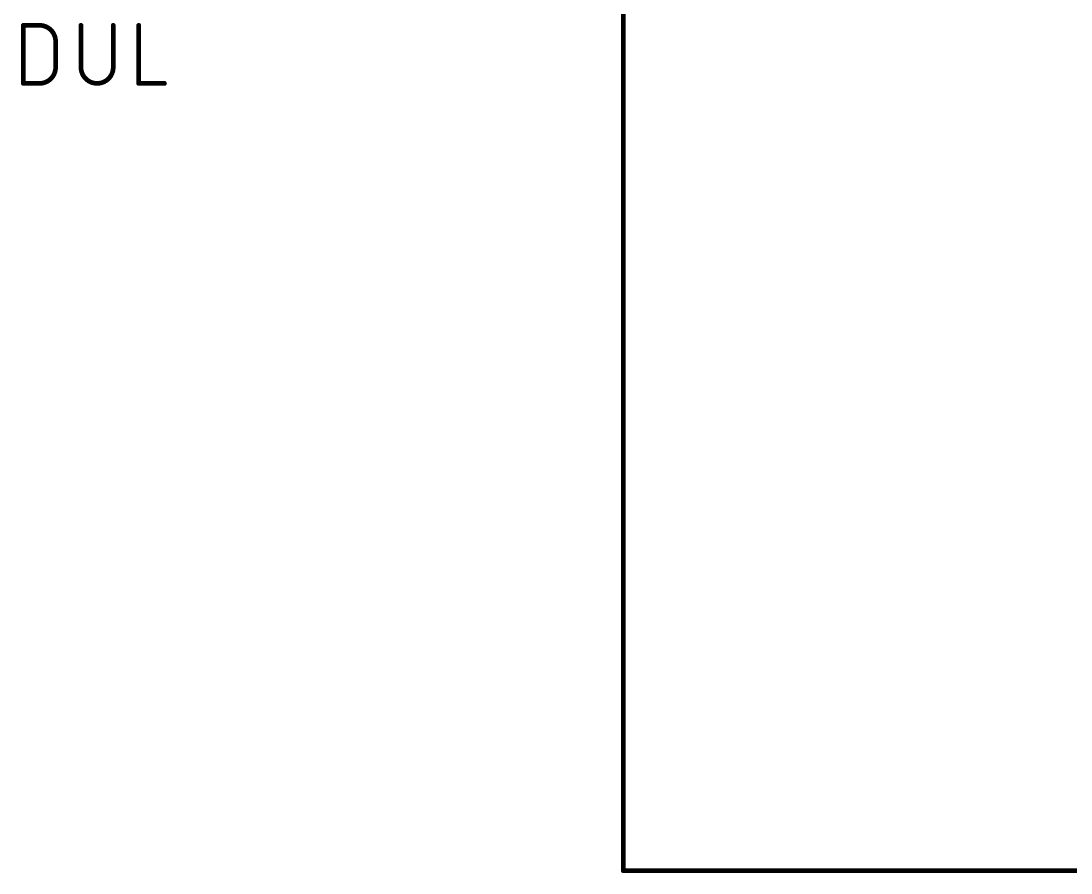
# Model space of a CAD drawing. Extents: x -10 to 250, y 0 to 179.
# Drawn here: x 41.47 to 75.45, y 65.96 to 93.54 of the extents above; entities that cross this region are included whole.
import ezdxf

# ---------------------------------------------------------------- set-up
doc = ezdxf.new("R2010")
doc.units = 0
doc.layers.add('91', color=94, linetype='CONTINUOUS')
doc.layers.add('95', color=250, linetype='CONTINUOUS')

msp = doc.modelspace()

# ---------------------------------------------------------------- linework, layer by layer
at = {"layer": '91', "const_width": 0.1524}
for points in [[(60.96, 66.04), (60.96, 104.14)], [(83.82, 66.04), (60.96, 66.04)]]:
    msp.add_lwpolyline(points, dxfattribs=at)
at = {"layer": '91', "const_width": 0.0762}
for points in [[(60.96, 66.0781, 1), (60.96, 66.0019)], [(60.9219, 66.04, 1), (60.9981, 66.04)]]:
    msp.add_lwpolyline(points, format="xyb", dxfattribs=at)
at = {"layer": '95', "const_width": 0.1524}
for points in [[(41.5492, 91.5162), (41.5492, 93.3958)], [(41.5492, 93.3958), (42.0713, 93.3958)], [(43.4135, 93.3958), (43.4135, 92.0383)], [(44.4577, 92.0383), (44.4577, 93.3958)], [(45.2805, 93.3958), (45.2805, 91.5162)], [(42.5935, 92.8737), (42.5935, 92.0383)], [(42.0713, 91.5162), (41.5492, 91.5162)], [(45.2805, 91.5162), (46.1158, 91.5162)]]:
    msp.add_lwpolyline(points, dxfattribs=at)
at = {"layer": '95'}
for points, const_width in [([(41.5873, 93.3958, 1), (41.5111, 93.3958)], 0.0762), ([(41.5492, 93.4339, 1), (41.5492, 93.3577)], 0.0762), ([(42.5935, 92.8737, 0.4142), (42.0713, 93.3958)], 0.1524), ([(42.0713, 93.4339, 1), (42.0713, 93.3577)], 0.0762), ([(42.0713, 93.3577, 1), (42.0713, 93.4339)], 0.0762), ([(43.4516, 93.3958, 1), (43.3754, 93.3958)], 0.0762), ([(44.4958, 93.3958, 1), (44.4196, 93.3958)], 0.0762), ([(45.3186, 93.3958, 1), (45.2424, 93.3958)], 0.0762), ([(42.6316, 92.8737, 1), (42.5554, 92.8737)], 0.0762), ([(42.5554, 92.8737, 1), (42.6316, 92.8737)], 0.0762), ([(42.0713, 91.5162, 0.4142), (42.5935, 92.0383)], 0.1524), ([(42.6316, 92.0383, 1), (42.5554, 92.0383)], 0.0762), ([(42.5554, 92.0383, 1), (42.6316, 92.0383)], 0.0762), ([(43.4135, 92.0383, 1), (44.4577, 92.0383)], 0.1524), ([(43.4516, 92.0383, 1), (43.3754, 92.0383)], 0.0762), ([(43.3754, 92.0383, 1), (43.4516, 92.0383)], 0.0762), ([(44.4958, 92.0383, 1), (44.4196, 92.0383)], 0.0762), ([(44.4196, 92.0383, 1), (44.4958, 92.0383)], 0.0762), ([(41.5492, 91.5543, 1), (41.5492, 91.4781)], 0.0762), ([(41.5111, 91.5162, 1), (41.5873, 91.5162)], 0.0762), ([(42.0713, 91.5543, 1), (42.0713, 91.4781)], 0.0762), ([(42.0713, 91.4781, 1), (42.0713, 91.5543)], 0.0762), ([(45.2805, 91.5543, 1), (45.2805, 91.4781)], 0.0762), ([(45.2424, 91.5162, 1), (45.3186, 91.5162)], 0.0762), ([(46.1158, 91.4781, 1), (46.1158, 91.5543)], 0.0762)]:
    msp.add_lwpolyline(points, format="xyb", dxfattribs=dict(at, const_width=const_width))

doc.saveas('drawing.dxf')
